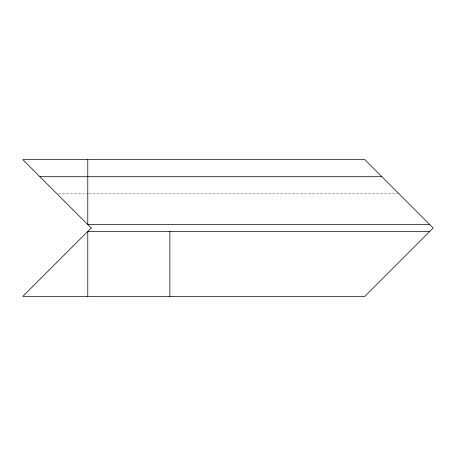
<?xml version="1.0" encoding="UTF-8"?>
<svg xmlns="http://www.w3.org/2000/svg" width="456" height="456" viewBox="0 0 456 456"><rect width="100%" height="100%" fill="white"/><g stroke="black" fill="none" stroke-linecap="round" stroke-linejoin="round"><path stroke-width="0.34" stroke-dasharray="2.28 1.71" d="M58.425 193.8L88.35 193.8M89.062 193.8L397.575 193.8"/><path stroke-width="0.68" d="M39.9 176.7L381.9 176.7M429.78 224.58L87.78 224.58L87.78 159.6M429.78 231.42L87.78 231.42L87.78 296.4M169.86 231.42L169.86 296.4M91.2 228L22.8 296.4L364.8 296.4L433.2 228L364.8 159.6L22.8 159.6L91.2 228"/></g></svg>
